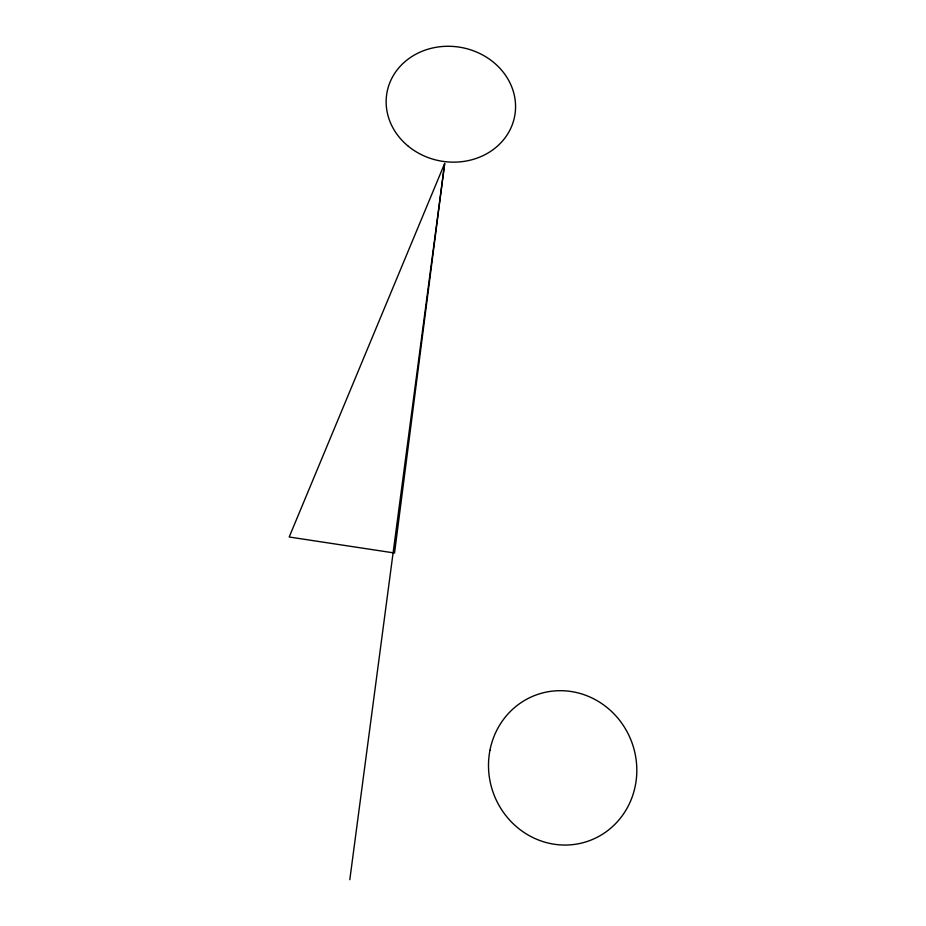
<?xml version="1.0" encoding="UTF-8"?>
<svg xmlns="http://www.w3.org/2000/svg" width="926" height="926" viewBox="0 0 926 926"><rect width="100%" height="100%" fill="white"/><g stroke="black" fill="none" stroke-linecap="round" stroke-linejoin="round"><path stroke-width="1.39" d="M444.665 163.451L394.534 553.007L289.201 536.999L444.665 163.451L349.808 879.7M408.389 146.32A64.936 57.701 10.3 0 0 514.37 117.648A64.936 57.701 10.3 0 0 429.803 48.684A64.936 57.701 10.3 0 0 408.389 146.32M489.947 750.292A77.587 73.744 70.9 0 0 586.343 841.746A77.587 73.744 70.9 0 0 611.669 711.573A77.587 73.744 70.9 0 0 489.947 750.292"/></g></svg>
